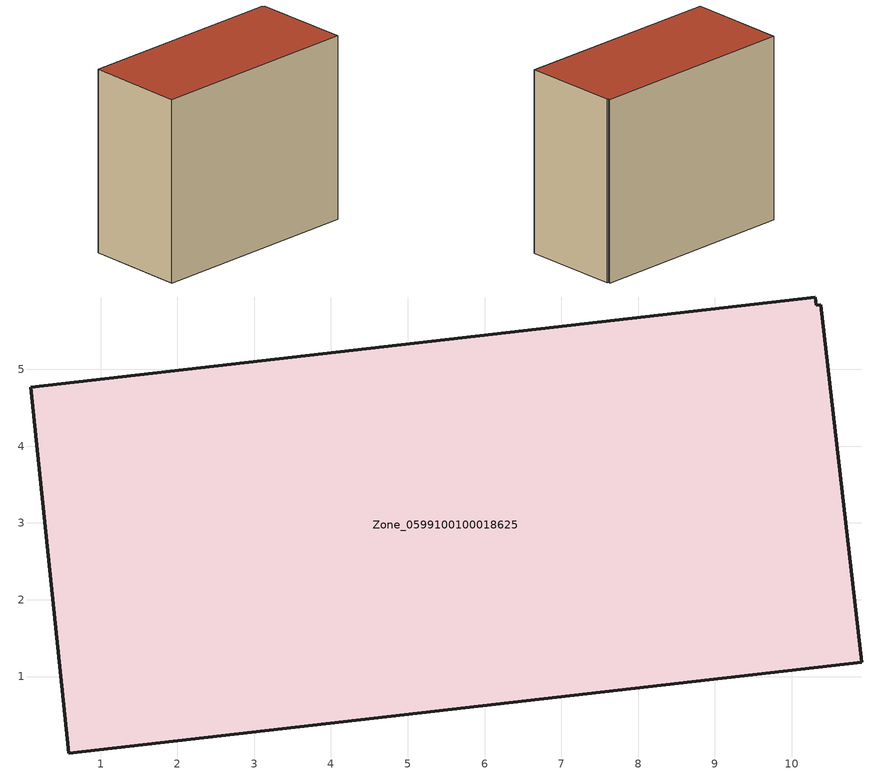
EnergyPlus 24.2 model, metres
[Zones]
Zone_0599100100018625
 floor ground (C_G): 10.38,5.84 10.91,1.19 0.59,0 0.09,4.77 10.3,5.94 10.32,5.83 z0
 wall outside (C_F): 10.3,5.94 0.09,4.77 0.59,0 10.91,1.19 10.38,5.84 10.32,5.83 10.3,5.94 z0:8.96
 roof outside (C_R): 0.09,4.77 0.59,0 10.91,1.19 10.38,5.84 10.32,5.83 10.3,5.94 z8.96
[BUILDING]
Pand.0599100100018625: North Axis=0; Terrain=City; Loads Convergence Tolerance Value=0.04; Temperature Convergence Tolerance Value=0.4; Solar Distribution=FullExterior; Maximum Number of Warmup Days=25; Minimum Number of Warmup Days=1
[Site:Location]
Rotterdam.The.Hague.AP_ZH_NLD Design_Conditions: Latitude=51.96; Longitude=4.45; Time Zone=1; Elevation=-4.5
[SITE:GROUNDTEMPERATURE:BUILDINGSURFACE]
18, 18, 18, 18, 18, 18, 18, 18, 18, 18, 18, 18
[MATERIAL] Thermal Absorptance=0.9; Solar Absorptance=0.7; Visible Absorptance=0.7
Name | Roughness | Thickness | Conductivity | Density | Specific Heat
G.TI.2015-2018 | MediumSmooth | 0.15 | 0.0428571 | 540 | 1210
F.TI.2015-2018 | Rough | 0.3 | 0.0666667 | 1920 | 840
R.TI.2015-2018 | MediumRough | 0.2 | 0.0333333 | 1500 | 1000
[CONSTRUCTION]
C_G: G.TI.2015-2018
C_F: F.TI.2015-2018
C_R: R.TI.2015-2018
[ZONE]
Zone_0599100100018625: Type=1; Multiplier=1; Ceiling Height=Autocalculate; Volume=Autocalculate; Floor Area=autocalculate; Part of Total Floor Area=Yes
[ZONEINFILTRATION:DESIGNFLOWRATE]
Infil_Zone_0599100100018625: Zone or ZoneList or Space or SpaceList=Zone_0599100100018625; Schedule=AlwaysOn; Design Flow Rate Calculation Method=Flow/Area; Flow Rate per Floor Area=0.0015; Constant Term Coefficient=1; Temperature Term Coefficient=0; Velocity Term Coefficient=0; Velocity Squared Term Coefficient=0
[HVACTEMPLATE:ZONE:IDEALLOADSAIRSYSTEM]
Zone_0599100100018625: Maximum Heating Supply Air Temperature=50; Minimum Cooling Supply Air Temperature=13; Maximum Heating Supply Air Humidity Ratio=0.0156; Minimum Cooling Supply Air Humidity Ratio=0.0077; Heating Limit=NoLimit; Cooling Limit=NoLimit; Dehumidification Control Type=ConstantSensibleHeatRatio; Cooling Sensible Heat Ratio=0.7; Dehumidification Setpoint=60; Humidification Control Type=None; Humidification Setpoint=30; Outdoor Air Method=None; Outdoor Air Flow Rate per Person=0.00944; Outdoor Air Flow Rate per Zone Floor Area=0; Outdoor Air Flow Rate per Zone=0; Demand Controlled Ventilation Type=None; Outdoor Air Economizer Type=NoEconomizer; Heat Recovery Type=None; Sensible Heat Recovery Effectiveness=0.7; Latent Heat Recovery Effectiveness=0.65
[ZONECONTROL:THERMOSTAT]
ThermostatControl_Zone_0599100100018625: Zone or ZoneList=Zone_0599100100018625; Control Type Schedule=DualSetpointControlType; Control 1=Thermostat_Zone_0599100100018625; Temperature Difference Between Cutout And Setpoint=0
[THERMOSTATSETPOINT:DUALSETPOINT]
Thermostat_Zone_0599100100018625: Heating Setpoint Temperature Schedule=HeatingSetpoint_Zone_0599100100018625; Cooling Setpoint Temperature Schedule=CoolingSetpoint_Zone_0599100100018625
[SCHEDULE:COMPACT]
HeatingSetpoint_Zone_0599100100018625: Through: 12/31, For: AllDays, Until: 24:00, 21
CoolingSetpoint_Zone_0599100100018625: Through: 12/31, For: AllDays, Until: 24:00, 24
DualSetpointControlType: Through: 12/31, For: AllDays, Until: 24:00, 4
AlwaysOn: Through: 12/31, For: AllDays, Until: 24:00, 1
